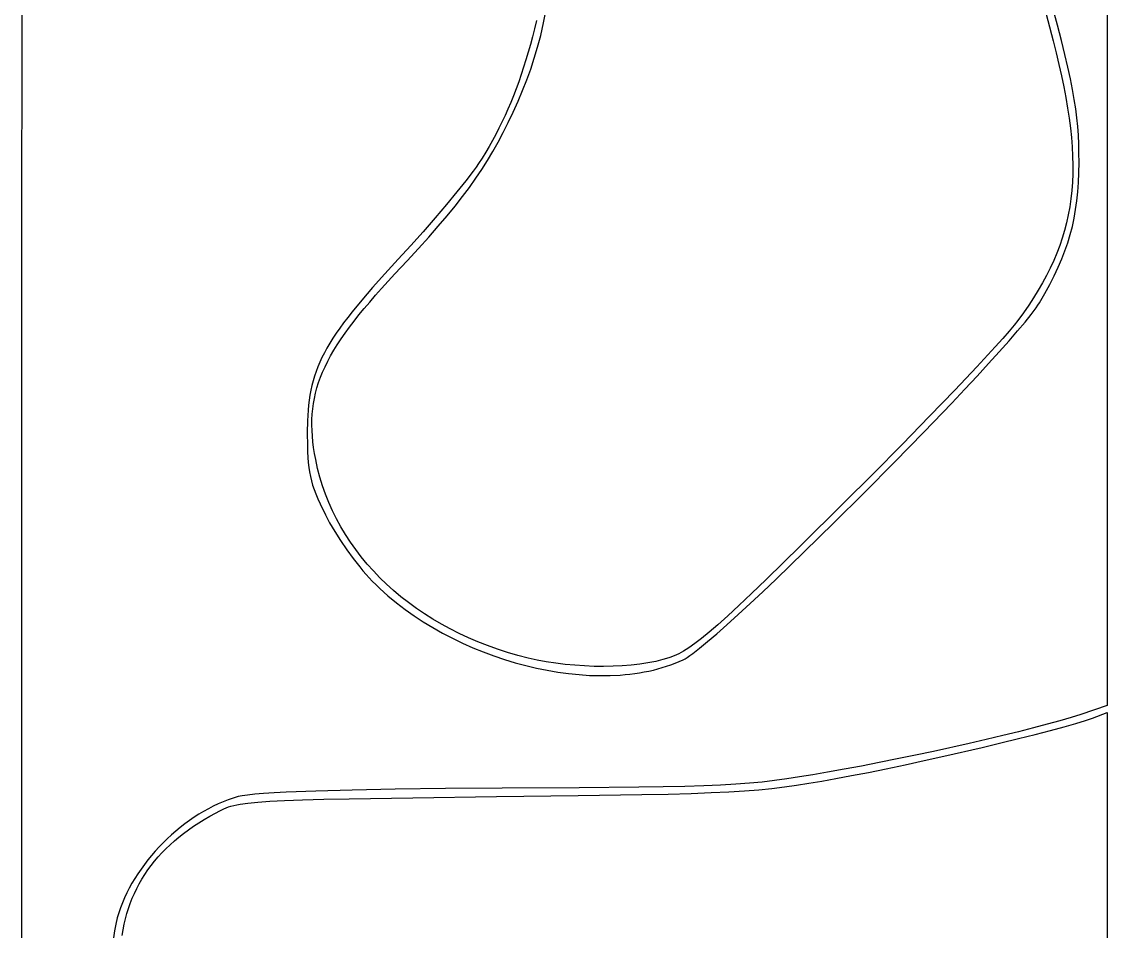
# Model space of a CAD drawing. Extents: x 27 to 7227, y -6929 to 395.
# Drawn here: x 5703 to 7227, y -3268 to -1991 of the extents above; entities that cross this region are included whole.
import ezdxf

# ---------------------------------------------------------------- set-up
doc = ezdxf.new("R2010")
doc.units = 0

msp = doc.modelspace()

# ---------------------------------------------------------------- linework, layer by layer
at = {"layer": 'Layer 1'}
for p, q in [((7226.77675, -1836.32995), (7226.77675, -2950.75995)), ((5703.075156, -2327.682148), (5703.447227, -1907.856118)), ((6435.411538, -1992.807688), (6439.252, -1974.114078)), ((7138.339308, -1969.702484), (7150.5804, -2018.1088)), ((7156.76303, -1995.79516), (7150.474647, -1971.925484)), ((6425.38594, -1989.53819), (6422.672906, -2000.979316)), ((6431.347831, -2010.282776), (6435.411538, -1992.807688)), ((7162.309596, -2017.421938), (7156.76303, -1995.79516)), ((6422.672906, -2000.979316), (6419.848833, -2012.212315)), ((6427.012048, -2026.773048), (6431.347831, -2010.282776)), ((6416.912994, -2023.240385), (6413.864663, -2034.066722)), ((6419.848833, -2012.212315), (6416.912994, -2023.240385)), ((6422.355352, -2042.512208), (6427.012048, -2026.773048)), ((7150.5804, -2018.1088), (7154.870424, -2034.971527)), ((7167.15853, -2037.044176), (7162.309596, -2017.421938)), ((6413.864663, -2034.066722), (6410.703113, -2044.694525)), ((7154.870424, -2034.971527), (7158.809162, -2051.342131)), ((7171.354014, -2054.900234), (7167.15853, -2037.044176)), ((6407.427616, -2055.126991), (6404.037447, -2065.367318)), ((6410.703113, -2044.694525), (6407.427616, -2055.126991)), ((6417.328911, -2057.733961), (6422.355352, -2042.512208)), ((7158.809162, -2051.342131), (7162.394142, -2067.240085)), ((7174.940233, -2071.228473), (7171.354014, -2054.900234)), ((6404.037447, -2065.367318), (6400.531879, -2075.418703)), ((6411.883889, -2072.672012), (6417.328911, -2057.733961)), ((7162.394142, -2067.240085), (7165.622895, -2082.684866)), ((7177.961369, -2086.26725), (7174.940233, -2071.228473)), ((6396.910186, -2085.284343), (6393.17164, -2094.967437)), ((6400.531879, -2075.418703), (6396.910186, -2085.284343)), ((6399.542768, -2102.631827), (6405.971453, -2087.560065)), ((6405.971453, -2087.560065), (6411.883889, -2072.672012)), ((7165.622895, -2082.684866), (7168.492948, -2097.69595)), ((7180.461606, -2100.254926), (7177.961369, -2086.26725)), ((6393.17164, -2094.967437), (6389.315514, -2104.471182)), ((6392.549, -2118.121), (6399.542768, -2102.631827)), ((7168.492948, -2097.69595), (7171.001832, -2112.292811)), ((7182.485127, -2113.429859), (7180.461606, -2100.254926)), ((6385.341084, -2113.798776), (6381.24762, -2122.953416)), ((6389.315514, -2104.471182), (6385.341084, -2113.798776)), ((6385.584376, -2132.765696), (6392.549, -2118.121)), ((7171.001832, -2112.292811), (7173.147076, -2126.494926)), ((7184.076117, -2126.03041), (7182.485127, -2113.429859)), ((6377.034398, -2131.938299), (6372.70069, -2140.756623)), ((6381.24762, -2122.953416), (6377.034398, -2131.938299)), ((6378.616291, -2146.725549), (6385.584376, -2132.765696)), ((7173.147076, -2126.494926), (7174.926208, -2140.321769)), ((7185.278757, -2138.294938), (7184.076117, -2126.03041)), ((6372.70069, -2140.756623), (6368.24577, -2149.411587)), ((6371.548236, -2160.134272), (6378.616291, -2146.725549)), ((7174.926208, -2140.321769), (7176.336758, -2153.792816)), ((7186.137232, -2150.461801), (7185.278757, -2138.294938)), ((6363.66891, -2157.906386), (6358.969385, -2166.24422)), ((6368.24577, -2149.411587), (6363.66891, -2157.906386)), ((6364.283703, -2173.125578), (6371.548236, -2160.134272)), ((7176.336758, -2153.792816), (7177.376255, -2166.927543)), ((7186.695725, -2162.769359), (7186.137232, -2150.461801)), ((7186.99842, -2175.455973), (7186.695725, -2162.769359)), ((6354.146468, -2174.428285), (6349.199432, -2182.461779)), ((6358.969385, -2166.24422), (6354.146468, -2174.428285)), ((6356.726184, -2185.833179), (6364.283703, -2173.125578)), ((7177.376255, -2166.927543), (7178.042229, -2179.745424)), ((7187.0895, -2188.76), (7186.99842, -2175.455973)), ((6344.12755, -2190.3479), (6340.7514, -2195.229191)), ((6349.199432, -2182.461779), (6344.12755, -2190.3479)), ((6348.77917, -2198.390787), (6356.726184, -2185.833179)), ((7178.042229, -2179.745424), (7178.332208, -2192.265937)), ((7178.332208, -2192.265937), (7178.243721, -2204.508555)), ((7186.796873, -2203.135632), (7187.0895, -2188.76)), ((6336.614831, -2200.897644), (6326.292988, -2214.321634)), ((6340.7514, -2195.229191), (6336.614831, -2200.897644)), ((6340.346153, -2210.932115), (6348.77917, -2198.390787)), ((7178.243721, -2204.508555), (7177.774299, -2216.492755)), ((7186.199615, -2216.849687), (7186.796873, -2203.135632)), ((6326.292988, -2214.321634), (6313.627113, -2230.07107)), ((6321.636077, -2236.50078), (6331.330625, -2223.590875)), ((6331.330625, -2223.590875), (6340.346153, -2210.932115)), ((7177.774299, -2216.492755), (7176.92147, -2228.238011)), ((7185.272146, -2229.984716), (7186.199615, -2216.849687)), ((6313.627113, -2230.07107), (6299.0823, -2247.59715)), ((6311.166002, -2249.795541), (6321.636077, -2236.50078)), ((7175.682762, -2239.7638), (7174.055707, -2251.089597)), ((7176.92147, -2228.238011), (7175.682762, -2239.7638)), ((7183.988886, -2242.623273), (7185.272146, -2229.984716)), ((6299.0823, -2247.59715), (6283.123644, -2266.351074)), ((6299.82389, -2263.608872), (6311.166002, -2249.795541)), ((7174.055707, -2251.089597), (7172.037832, -2262.234877)), ((7180.252673, -2266.741177), (7182.324255, -2254.84791)), ((7182.324255, -2254.84791), (7183.988886, -2242.623273)), ((6283.123644, -2266.351074), (6266.216238, -2285.784041)), ((6287.513234, -2278.074484), (6299.82389, -2263.608872)), ((7172.037832, -2262.234877), (7169.626667, -2273.219115)), ((7177.74856, -2278.385627), (7180.252673, -2266.741177)), ((6266.216238, -2285.784041), (6248.825175, -2305.34725)), ((6274.137526, -2293.326091), (6287.513234, -2278.074484)), ((7166.819741, -2284.061788), (7163.614583, -2294.782371)), ((7169.626667, -2273.219115), (7166.819741, -2284.061788)), ((7174.786337, -2289.863813), (7177.74856, -2278.385627)), ((6259.600256, -2309.497404), (6274.137526, -2293.326091)), ((7163.614583, -2294.782371), (7160.008723, -2305.400339)), ((7171.340424, -2301.258285), (7174.786337, -2289.863813)), ((6248.825175, -2305.34725), (6231.41555, -2324.4919)), ((6243.804917, -2326.722136), (6259.600256, -2309.497404)), ((7155.999689, -2315.935167), (7151.585011, -2326.406331)), ((7160.008723, -2305.400339), (7155.999689, -2315.935167)), ((7162.895208, -2324.126299), (7167.385241, -2312.651597)), ((7167.385241, -2312.651597), (7171.340424, -2301.258285)), ((5702.851914, -2776.032026), (5703.075156, -2327.682148)), ((6231.41555, -2324.4919), (6212.452281, -2345.087733)), ((6226.655, -2345.134), (6243.804917, -2326.722136)), ((7151.585011, -2326.406331), (7146.762218, -2336.833307)), ((7157.844745, -2335.764945), (7162.895208, -2324.126299)), ((6212.452281, -2345.087733), (6195.386587, -2364.131332)), ((6208.070862, -2365.367843), (6226.655, -2345.134)), ((7146.762218, -2336.833307), (7141.528839, -2347.23557)), ((7152.208273, -2347.650086), (7157.844745, -2335.764945)), ((7135.882404, -2357.632595), (7129.820441, -2368.043859)), ((7141.528839, -2347.23557), (7135.882404, -2357.632595)), ((7139.07498, -2372.490062), (7145.960211, -2359.864274)), ((7145.960211, -2359.864274), (7152.208273, -2347.650086)), ((6195.386587, -2364.131332), (6180.125449, -2381.800593)), ((6191.277312, -2384.481988), (6199.453461, -2375.056957)), ((6199.453461, -2375.056957), (6208.070862, -2365.367843)), ((7129.820441, -2368.043859), (7123.34048, -2378.488835)), ((7131.527, -2385.61), (7139.07498, -2372.490062)), ((6180.125449, -2381.800593), (6166.575847, -2398.273416)), ((6183.53602, -2393.658779), (6191.277312, -2384.481988)), ((7116.44005, -2388.987001), (7109.11668, -2399.55783)), ((7123.34048, -2378.488835), (7116.44005, -2388.987001)), ((7126.812529, -2392.777805), (7129.43403, -2388.948841)), ((7129.43403, -2388.948841), (7131.527, -2385.61)), ((6160.413804, -2406.116755), (6154.644763, -2413.727697)), ((6166.575847, -2398.273416), (6160.413804, -2406.116755)), ((6169.332427, -2411.331007), (6176.22319, -2402.603171)), ((6176.22319, -2402.603171), (6183.53602, -2393.658779)), ((7109.11668, -2399.55783), (7101.3679, -2410.2208)), ((7111.376961, -2412.658432), (7120.051085, -2401.838811)), ((7120.051085, -2401.838811), (7126.812529, -2392.777805)), ((6149.257096, -2421.128478), (6144.239177, -2428.341336)), ((6154.644763, -2413.727697), (6149.257096, -2421.128478)), ((6156.791523, -2428.200377), (6162.857337, -2419.858128)), ((6162.857337, -2419.858128), (6169.332427, -2411.331007)), ((7096.189149, -2416.850044), (7089.070986, -2425.340797)), ((7101.3679, -2410.2208), (7096.189149, -2416.850044)), ((7100.924452, -2425.102083), (7111.376961, -2412.658432)), ((6139.579378, -2435.388507), (6135.266071, -2442.292229)), ((6144.239177, -2428.341336), (6139.579378, -2435.388507)), ((6145.862149, -2444.393626), (6151.128592, -2436.373596)), ((6151.128592, -2436.373596), (6156.791523, -2428.200377)), ((7080.138983, -2435.563999), (7069.518713, -2447.390589)), ((7089.070986, -2425.340797), (7080.138983, -2435.563999)), ((7088.827851, -2439.035179), (7100.924452, -2425.102083)), ((6131.287629, -2449.074739), (6127.632425, -2455.758275)), ((6135.266071, -2442.292229), (6131.287629, -2449.074739)), ((6136.493144, -2460.03749), (6140.985797, -2452.276311)), ((6140.985797, -2452.276311), (6145.862149, -2444.393626)), ((7069.518713, -2447.390589), (7043.715658, -2475.33769)), ((7075.221455, -2454.323136), (7088.827851, -2439.035179)), ((6124.288831, -2462.365073), (6121.245221, -2468.917372)), ((6127.632425, -2455.758275), (6124.288831, -2462.365073)), ((6128.633349, -2475.258706), (6132.377793, -2467.693008)), ((6132.377793, -2467.693008), (6136.493144, -2460.03749)), ((7060.239556, -2470.831369), (7075.221455, -2454.323136)), ((6116.011439, -2481.947418), (6113.798013, -2488.469639)), ((6118.489966, -2475.437408), (6116.011439, -2481.947418)), ((6121.245221, -2468.917372), (6118.489966, -2475.437408)), ((6122.231606, -2490.184008), (6125.253419, -2482.750425)), ((6125.253419, -2482.750425), (6128.633349, -2475.258706)), ((7043.715658, -2475.33769), (7012.6664, -2508.149613)), ((7044.01645, -2488.425292), (7060.239556, -2470.831369)), ((6111.83806, -2495.02631), (6110.119953, -2501.639667)), ((6113.798013, -2488.469639), (6111.83806, -2495.02631)), ((6117.236754, -2504.940134), (6119.561516, -2497.575297)), ((6119.561516, -2497.575297), (6122.231606, -2490.184008)), ((7026.68643, -2506.970322), (7044.01645, -2488.425292)), ((6108.632066, -2508.331947), (6107.362769, -2515.125388)), ((6110.119953, -2501.639667), (6108.632066, -2508.331947)), ((6113.597635, -2519.65382), (6115.250925, -2512.294361)), ((6115.250925, -2512.294361), (6117.236754, -2504.940134)), ((7012.6664, -2508.149613), (6977.375517, -2544.793871)), ((7008.383792, -2526.331872), (7026.68643, -2506.970322)), ((6105.43344, -2529.1047), (6104.750154, -2536.335046)), ((6106.300436, -2522.042226), (6105.43344, -2529.1047)), ((6107.362769, -2515.125388), (6106.300436, -2522.042226)), ((6111.263087, -2534.451802), (6112.270487, -2527.034353)), ((6112.270487, -2527.034353), (6113.597635, -2519.65382)), ((6969.397836, -2566.966196), (7008.383792, -2526.331872)), ((6104.238948, -2543.755502), (6103.888198, -2551.388305)), ((6104.750154, -2536.335046), (6104.238948, -2543.755502)), ((6110.181954, -2549.460817), (6110.569041, -2541.922009)), ((6110.569041, -2541.922009), (6111.263087, -2534.451802)), ((6977.375517, -2544.793871), (6938.847588, -2584.23798)), ((6103.888198, -2551.388305), (6103.62155, -2567.3799)), ((6110.095429, -2557.084066), (6110.181954, -2549.460817)), ((6110.303074, -2564.807599), (6110.095429, -2557.084066)), ((6103.62155, -2567.3799), (6103.801384, -2586.456252)), ((6110.798492, -2572.647259), (6110.303074, -2564.807599)), ((6111.575288, -2580.618887), (6110.798492, -2572.647259)), ((6928.132937, -2609.251586), (6969.397836, -2566.966196)), ((6103.801384, -2586.456252), (6104.061058, -2594.829961)), ((6112.627068, -2588.738325), (6111.575288, -2580.618887)), ((6113.947437, -2597.021415), (6112.627068, -2588.738325)), ((6938.847588, -2584.23798), (6898.087189, -2625.449451)), ((6104.061058, -2594.829961), (6104.464909, -2602.565334)), ((6104.464909, -2602.565334), (6105.036192, -2609.765853)), ((6115.53, -2605.484), (6113.947437, -2597.021415)), ((6118.172596, -2617.907514), (6115.53, -2605.484)), ((6105.036192, -2609.765853), (6105.798161, -2616.535)), ((6105.798161, -2616.535), (6106.774071, -2622.976255)), ((6121.332168, -2630.1697), (6118.172596, -2617.907514)), ((6885.66345, -2652.111363), (6928.132937, -2609.251586)), ((6106.774071, -2622.976255), (6107.987175, -2629.1931)), ((6107.987175, -2629.1931), (6109.460728, -2635.289017)), ((6109.460728, -2635.289017), (6111.217986, -2641.367488)), ((6125.00014, -2642.262708), (6121.332168, -2630.1697)), ((6898.087189, -2625.449451), (6856.0989, -2667.3958)), ((6111.217986, -2641.367488), (6113.282201, -2647.531994)), ((6113.282201, -2647.531994), (6115.676628, -2653.886016)), ((6129.167937, -2654.178691), (6125.00014, -2642.262708)), ((6115.676628, -2653.886016), (6118.424522, -2660.533036)), ((6118.424522, -2660.533036), (6121.549138, -2667.576536)), ((6133.826985, -2665.909801), (6129.167937, -2654.178691)), ((6138.968707, -2677.448189), (6133.826985, -2665.909801)), ((6843.06373, -2694.468846), (6885.66345, -2652.111363)), ((6121.549138, -2667.576536), (6129.02155, -2683.2669)), ((6144.584529, -2688.786007), (6138.968707, -2677.448189)), ((6856.0989, -2667.3958), (6795.947523, -2726.809351)), ((6129.02155, -2683.2669), (6131.871763, -2688.774704)), ((6131.871763, -2688.774704), (6135.042886, -2694.549934)), ((6135.042886, -2694.549934), (6142.217637, -2706.707338)), ((6150.665875, -2699.915406), (6144.584529, -2688.786007)), ((6801.408133, -2735.247358), (6843.06373, -2694.468846)), ((6142.217637, -2706.707338), (6150.285358, -2719.348434)), ((6157.20417, -2710.828539), (6150.665875, -2699.915406)), ((6164.19084, -2721.517557), (6157.20417, -2710.828539)), ((6150.285358, -2719.348434), (6158.9856, -2732.08255)), ((6171.617308, -2731.974612), (6164.19084, -2721.517557)), ((6795.947523, -2726.809351), (6747.702384, -2773.907269)), ((6158.9856, -2732.08255), (6168.057917, -2744.519009)), ((6179.475, -2742.191855), (6171.617308, -2731.974612)), ((6187.75534, -2752.161439), (6179.475, -2742.191855)), ((6761.771013, -2773.37022), (6801.408133, -2735.247358)), ((6168.057917, -2744.519009), (6177.241863, -2756.267138)), ((6177.241863, -2756.267138), (6181.794306, -2761.760991)), ((6196.449754, -2761.875515), (6187.75534, -2752.161439)), ((6181.794306, -2761.760991), (6186.276989, -2766.936259)), ((6186.276989, -2766.936259), (6190.657356, -2771.744107)), ((6190.657356, -2771.744107), (6194.90285, -2776.1357)), ((6205.549666, -2771.326235), (6196.449754, -2761.875515)), ((6215.0465, -2780.50575), (6205.549666, -2771.326235)), ((6743.045118, -2791.099319), (6761.771013, -2773.37022)), ((5702.7775, -3238.495), (5702.851914, -2776.032026)), ((6194.90285, -2776.1357), (6200.216966, -2781.411351)), ((6200.216966, -2781.411351), (6205.664158, -2786.596402)), ((6205.664158, -2786.596402), (6211.240302, -2791.68978)), ((6224.931682, -2789.406212), (6215.0465, -2780.50575)), ((6747.702384, -2773.907269), (6727.509807, -2793.314592)), ((6211.240302, -2791.68978), (6216.941275, -2796.690415)), ((6216.941275, -2796.690415), (6228.701208, -2806.409164)), ((6235.196637, -2798.019774), (6224.931682, -2789.406212)), ((6245.832789, -2806.338586), (6235.196637, -2798.019774)), ((6727.509807, -2793.314592), (6709.651972, -2810.215077)), ((6725.226725, -2807.760752), (6743.045118, -2791.099319)), ((6228.701208, -2806.409164), (6240.910965, -2815.744073)), ((6240.910965, -2815.744073), (6253.537555, -2824.686568)), ((6256.831562, -2814.354801), (6245.832789, -2806.338586)), ((6268.184383, -2822.06057), (6256.831562, -2814.354801)), ((6709.651972, -2810.215077), (6693.914941, -2824.799417)), ((6708.450129, -2823.219932), (6725.226725, -2807.760752)), ((6253.537555, -2824.686568), (6266.547985, -2833.228072)), ((6266.547985, -2833.228072), (6279.909263, -2841.360011)), ((6279.882676, -2829.448044), (6268.184383, -2822.06057)), ((6291.917865, -2836.509377), (6279.882676, -2829.448044)), ((6693.914941, -2824.799417), (6680.084775, -2837.2583)), ((6692.849625, -2837.342274), (6708.450129, -2823.219932)), ((6279.909263, -2841.360011), (6293.588397, -2849.073809)), ((6304.281375, -2843.236719), (6291.917865, -2836.509377)), ((6293.588397, -2849.073809), (6307.552395, -2856.360891)), ((6316.964631, -2849.622222), (6304.281375, -2843.236719)), ((6329.959059, -2855.658038), (6316.964631, -2849.622222)), ((6667.947535, -2847.782418), (6657.289281, -2856.56246)), ((6680.084775, -2837.2583), (6667.947535, -2847.782418)), ((6678.559506, -2849.993195), (6692.849625, -2837.342274)), ((6307.552395, -2856.360891), (6321.768264, -2863.212681)), ((6321.768264, -2863.212681), (6336.203013, -2869.620604)), ((6343.256082, -2861.336318), (6329.959059, -2855.658038)), ((6356.847125, -2866.649215), (6343.256082, -2861.336318)), ((6647.896075, -2863.789118), (6639.553978, -2869.653081)), ((6657.289281, -2856.56246), (6647.896075, -2863.789118)), ((6654.447603, -2870.342432), (6665.714067, -2861.03811)), ((6665.714067, -2861.03811), (6678.559506, -2849.993195)), ((6336.203013, -2869.620604), (6350.823649, -2875.576085)), ((6350.823649, -2875.576085), (6365.59718, -2881.070548)), ((6370.723614, -2871.58888), (6356.847125, -2866.649215)), ((6384.876973, -2876.147464), (6370.723614, -2871.58888)), ((6399.298626, -2880.317121), (6384.876973, -2876.147464)), ((6413.98, -2884.09), (6399.298626, -2880.317121)), ((6625.167355, -2878.055687), (6618.694951, -2880.97571)), ((6632.049051, -2874.345041), (6625.167355, -2878.055687)), ((6639.553978, -2869.653081), (6632.049051, -2874.345041)), ((6640.802252, -2880.740902), (6644.894407, -2877.771578)), ((6644.894407, -2877.771578), (6654.447603, -2870.342432)), ((6365.59718, -2881.070548), (6380.490615, -2886.095417)), ((6380.490615, -2886.095417), (6395.470961, -2890.642118)), ((6395.470961, -2890.642118), (6410.505225, -2894.702075)), ((6410.505225, -2894.702075), (6425.560416, -2898.266713)), ((6426.4114, -2886.879875), (6413.9799, -2884.08955)), ((6413.9799, -2884.08955), (6413.98, -2884.09)), ((6439.240539, -2889.296968), (6426.4114, -2886.879875)), ((6452.381276, -2891.339666), (6439.240539, -2889.296968)), ((6465.747572, -2893.006807), (6452.381276, -2891.339666)), ((6479.253385, -2894.297228), (6465.747572, -2893.006807)), ((6492.812675, -2895.209766), (6479.253385, -2894.297228)), ((6506.339402, -2895.743259), (6492.812675, -2895.209766)), ((6545.863796, -2895.057838), (6532.951003, -2895.668457)), ((6558.399864, -2894.063521), (6545.863796, -2895.057838)), ((6570.473166, -2892.684346), (6558.399864, -2894.063521)), ((6581.99766, -2890.919149), (6570.473166, -2892.684346)), ((6592.887308, -2888.766767), (6581.99766, -2890.919149)), ((6603.056068, -2886.226039), (6592.887308, -2888.766767)), ((6607.843228, -2884.809681), (6603.056068, -2886.226039)), ((6612.4179, -2883.2958), (6607.843228, -2884.809681)), ((6608.17082, -2895.631146), (6614.169999, -2893.573479)), ((6618.694951, -2880.97571), (6612.4179, -2883.2958)), ((6614.169999, -2893.573479), (6620.054813, -2891.360898)), ((6620.054813, -2891.360898), (6625.821138, -2888.992329)), ((6625.821138, -2888.992329), (6631.46485, -2886.4667)), ((6631.46485, -2886.4667), (6631.465, -2886.466)), ((6631.465, -2886.466), (6634.070762, -2885.104936)), ((6634.070762, -2885.104936), (6637.188775, -2883.190962)), ((6637.188775, -2883.190962), (6640.802252, -2880.740902)), ((6425.560416, -2898.266713), (6440.603542, -2901.327456)), ((6440.603542, -2901.327456), (6455.601611, -2903.875728)), ((6455.601611, -2903.875728), (6470.521629, -2905.902956)), ((6470.521629, -2905.902956), (6485.330606, -2907.400562)), ((6485.330606, -2907.400562), (6499.995549, -2908.359973)), ((6499.995549, -2908.359973), (6514.483467, -2908.772611)), ((6519.747525, -2895.896544), (6506.339402, -2895.743259)), ((6514.483467, -2908.772611), (6528.761366, -2908.629903)), ((6532.951003, -2895.668457), (6519.747525, -2895.896544)), ((6528.761366, -2908.629903), (6542.796254, -2907.923272)), ((6542.796254, -2907.923272), (6549.71226, -2907.355806)), ((6549.71226, -2907.355806), (6556.555141, -2906.644144)), ((6556.555141, -2906.644144), (6563.320773, -2905.787213)), ((6563.320773, -2905.787213), (6570.005033, -2904.783943)), ((6570.005033, -2904.783943), (6576.603796, -2903.63326)), ((6576.603796, -2903.63326), (6583.112938, -2902.334093)), ((6583.112938, -2902.334093), (6589.528335, -2900.88537)), ((6589.528335, -2900.88537), (6595.845864, -2899.286019)), ((6595.845864, -2899.286019), (6602.061401, -2897.534968)), ((6602.061401, -2897.534968), (6608.17082, -2895.631146)), ((7226.77675, -2950.75995), (7189.47045, -2963.45995)), ((7175.840853, -2967.665515), (7160.093938, -2972.212916)), ((7189.47045, -2963.45995), (7175.840853, -2967.665515)), ((7182.67576, -2975.849222), (7196.115784, -2971.710724)), ((7196.115784, -2971.710724), (7206.13625, -2968.228)), ((7206.13625, -2968.228), (7226.77375, -2960.2905)), ((7226.77375, -2960.2905), (7226.77375, -3162.6965)), ((7123.080669, -2982.137894), (7102.23057, -2987.417802)), ((7142.437834, -2977.053321), (7123.080669, -2982.137894)), ((7125.593912, -2991.315694), (7147.039266, -2985.740073)), ((7160.093938, -2972.212916), (7142.437834, -2977.053321)), ((7147.039266, -2985.740073), (7166.191734, -2980.555127)), ((7166.191734, -2980.555127), (7182.67576, -2975.849222)), ((7056.884082, -2998.368289), (7032.80395, -3003.9412)), ((7080.095665, -2992.844212), (7056.884082, -2998.368289)), ((7077.326784, -3003.285493), (7102.231232, -2997.193623)), ((7102.23057, -2987.417802), (7080.095665, -2992.844212)), ((7102.231232, -2997.193623), (7125.593912, -2991.315694)), ((6982.870548, -3015.038188), (6957.433533, -3020.464598)), ((7032.80395, -3003.9412), (6982.870548, -3015.038188)), ((6997.118408, -3021.961085), (7051.256125, -3009.502938)), ((7051.256125, -3009.502938), (7077.326784, -3003.285493)), ((6906.659519, -3030.829079), (6881.738774, -3035.669484)), ((6931.960481, -3025.744506), (6906.659519, -3030.829079)), ((6957.433533, -3020.464598), (6931.960481, -3025.744506)), ((6942.822547, -3033.861133), (6969.802467, -3028.025055)), ((6969.802467, -3028.025055), (6997.118408, -3021.961085)), ((6813.457936, -3047.924764), (6794.692997, -3051.009659)), ((6833.87045, -3044.42245), (6813.457936, -3047.924764)), ((6857.406375, -3040.216885), (6833.87045, -3044.42245)), ((6881.738774, -3035.669484), (6857.406375, -3040.216885)), ((6867.654501, -3049.118353), (6891.373006, -3044.496149)), ((6891.373006, -3044.496149), (6916.554207, -3039.380953)), ((6916.554207, -3039.380953), (6942.822547, -3033.861133)), ((6683.95095, -3062.381062), (6660.343296, -3063.357938)), ((6705.112245, -3061.190246), (6683.95095, -3062.381062)), ((6724.412028, -3059.75642), (6705.112245, -3061.190246)), ((6742.435147, -3058.050516), (6724.412028, -3059.75642)), ((6759.76645, -3056.043467), (6742.435147, -3058.050516)), ((6776.990784, -3053.706204), (6759.76645, -3056.043467)), ((6773.480812, -3064.941427), (6790.600128, -3062.531884)), ((6794.692997, -3051.009659), (6776.990784, -3053.706204)), ((6790.600128, -3062.531884), (6807.95782, -3059.785152)), ((6807.95782, -3059.785152), (6826.150368, -3056.671001)), ((6826.150368, -3056.671001), (6845.77425, -3053.1592)), ((6845.77425, -3053.1592), (6867.654501, -3049.118353)), ((6012.123622, -3077.390939), (6006.78345, -3078.55365)), ((6019.813641, -3076.284038), (6012.123622, -3077.390939)), ((6029.859323, -3075.232946), (6019.813641, -3076.284038)), ((6042.266481, -3074.237663), (6029.859323, -3075.232946)), ((6057.040933, -3073.298191), (6042.266481, -3074.237663)), ((6074.188493, -3072.414528), (6057.040933, -3073.298191)), ((6115.6262, -3070.814631), (6074.188493, -3072.414528)), ((6166.626126, -3069.437975), (6115.6262, -3070.814631)), ((6227.234794, -3068.284559), (6166.626126, -3069.437975)), ((6297.498727, -3067.354383), (6227.234794, -3068.284559)), ((6377.46445, -3066.64745), (6297.498727, -3067.354383)), ((6369.52425, -3078.5592), (6484.173117, -3077.142232)), ((6485.139966, -3066.050589), (6377.46445, -3066.64745)), ((6484.173117, -3077.142232), (6573.530437, -3075.706661)), ((6568.9937, -3065.295602), (6485.139966, -3066.050589)), ((6603.449518, -3064.78614), (6568.9937, -3065.295602)), ((6573.530437, -3075.706661), (6610.215964, -3074.906322)), ((6633.704434, -3064.149941), (6603.449518, -3064.78614)), ((6610.215964, -3074.906322), (6642.368039, -3074.01064)), ((6660.343296, -3063.357938), (6633.704434, -3064.149941)), ((6642.368039, -3074.01064), (6670.583142, -3072.989385)), ((6670.583142, -3072.989385), (6695.45775, -3071.812325)), ((6695.45775, -3071.812325), (6717.588343, -3070.44923)), ((6717.588343, -3070.44923), (6737.571398, -3068.869869)), ((6737.571398, -3068.869869), (6756.003396, -3067.044011)), ((6756.003396, -3067.044011), (6773.480812, -3064.941427)), ((5971.749872, -3091.974829), (5964.874977, -3095.499131)), ((5978.681303, -3088.717372), (5971.749872, -3091.974829)), ((5985.659823, -3085.736642), (5978.681303, -3088.717372)), ((5992.675986, -3083.042523), (5985.659823, -3085.736642)), ((5989.798837, -3094.269721), (5993.048324, -3093.082611)), ((5999.720344, -3080.644898), (5992.675986, -3083.042523)), ((5993.048324, -3093.082611), (5996.556807, -3091.977182)), ((5996.556807, -3091.977182), (6000.393033, -3090.949219)), ((6006.78345, -3078.55365), (5999.720344, -3080.644898)), ((6000.393033, -3090.949219), (6004.625747, -3089.994507)), ((6004.625747, -3089.994507), (6009.323695, -3089.108831)), ((6009.323695, -3089.108831), (6020.390276, -3087.527727)), ((6020.390276, -3087.527727), (6034.142743, -3086.17219)), ((6034.142743, -3086.17219), (6051.131063, -3085.0085)), ((6051.131063, -3085.0085), (6071.9052, -3084.002938)), ((6071.9052, -3084.002938), (6097.015122, -3083.121785)), ((6097.015122, -3083.121785), (6127.010795, -3082.331323)), ((6127.010795, -3082.331323), (6162.442186, -3081.597831)), ((6162.442186, -3081.597831), (6251.811985, -3080.166887)), ((6251.811985, -3080.166887), (6369.52425, -3078.5592)), ((5944.683981, -3107.574273), (5938.129702, -3112.067124)), ((5951.332584, -3103.308736), (5944.683981, -3107.574273)), ((5958.066065, -3099.280394), (5951.332584, -3103.308736)), ((5964.874977, -3095.499131), (5958.066065, -3099.280394)), ((5959.021917, -3110.609775), (5966.898184, -3106.031171)), ((5966.898184, -3106.031171), (5975.03025, -3101.578)), ((5975.03025, -3101.578), (5980.916899, -3098.363283)), ((5980.916899, -3098.363283), (5986.739601, -3095.542726)), ((5986.739601, -3095.542726), (5989.798837, -3094.269721)), ((5925.341905, -3121.695229), (5919.127282, -3126.810719)), ((5931.679194, -3116.777403), (5925.341905, -3121.695229)), ((5938.129702, -3112.067124), (5931.679194, -3116.777403)), ((5936.927908, -3125.096725), (5944.036779, -3120.142697)), ((5944.036779, -3120.142697), (5951.401448, -3115.313665)), ((5951.401448, -3115.313665), (5959.021917, -3110.609775)), ((5907.10382, -3137.595156), (5901.313875, -3143.244337)), ((5913.044771, -3132.113989), (5907.10382, -3137.595156)), ((5919.127282, -3126.810719), (5913.044771, -3132.113989)), ((5917.136088, -3140.707328), (5923.477563, -3135.379186)), ((5923.477563, -3135.379186), (5930.074836, -3130.175603)), ((5930.074836, -3130.175603), (5936.927908, -3125.096725)), ((5895.684384, -3149.051651), (5890.224794, -3155.007212)), ((5901.313875, -3143.244337), (5895.684384, -3149.051651)), ((5899.646457, -3157.437653), (5905.220535, -3151.736707)), ((5905.220535, -3151.736707), (5911.050413, -3146.159884)), ((5911.050413, -3146.159884), (5917.136088, -3140.707328)), ((5879.853104, -3167.323547), (5874.959899, -3173.664556)), ((5884.944552, -3161.101139), (5879.853104, -3167.323547)), ((5884.459013, -3175.28377), (5889.265696, -3169.21133)), ((5890.224794, -3155.007212), (5884.944552, -3161.101139)), ((5889.265696, -3169.21133), (5894.328177, -3163.262576)), ((5894.328177, -3163.262576), (5899.646457, -3157.437653)), ((7226.77375, -3162.6965), (7226.77375, -3365.1025)), ((5870.274382, -3180.11428), (5865.806001, -3186.662838)), ((5874.959899, -3173.664556), (5870.274382, -3180.11428)), ((5875.613044, -3187.799125), (5879.908129, -3181.47975)), ((5879.908129, -3181.47975), (5884.459013, -3175.28377)), ((5857.558435, -3200.01692), (5853.798144, -3206.802679)), ((5861.564203, -3193.300345), (5857.558435, -3200.01692)), ((5865.806001, -3186.662838), (5861.564203, -3193.300345)), ((5867.790268, -3200.807476), (5871.573757, -3194.241749)), ((5871.573757, -3194.241749), (5875.613044, -3187.799125)), ((5850.292777, -3213.647739), (5847.051782, -3220.542217)), ((5853.798144, -3206.802679), (5850.292777, -3213.647739)), ((5857.974593, -3221.241822), (5860.990686, -3214.307658)), ((5860.990686, -3214.307658), (5864.262578, -3207.496161)), ((5864.262578, -3207.496161), (5867.790268, -3200.807476)), ((5844.084604, -3227.476231), (5841.400691, -3234.439896)), ((5847.051782, -3220.542217), (5844.084604, -3227.476231)), ((5852.709801, -3235.477568), (5855.214298, -3228.298508)), ((5855.214298, -3228.298508), (5857.974593, -3221.241822)), ((5702.851914, -3700.660317), (5702.7775, -3238.495)), ((5839.009491, -3241.42333), (5836.92045, -3248.41665)), ((5841.400691, -3234.439896), (5839.009491, -3241.42333)), ((5848.468202, -3250.202235), (5850.461102, -3242.778859)), ((5850.461102, -3242.778859), (5852.709801, -3235.477568)), ((5834.770387, -3257.428301), (5833.077274, -3266.85737)), ((5836.92045, -3248.41665), (5834.770387, -3257.428301)), ((5845.249796, -3265.414657), (5846.7311, -3257.747549)), ((5846.7311, -3257.747549), (5848.468202, -3250.202235)), ((5833.077274, -3266.85737), (5831.83297, -3276.63758)), ((5844.024291, -3273.203412), (5845.249796, -3265.414657))]:
    msp.add_line(p, q, dxfattribs=at)

doc.saveas('drawing.dxf')
